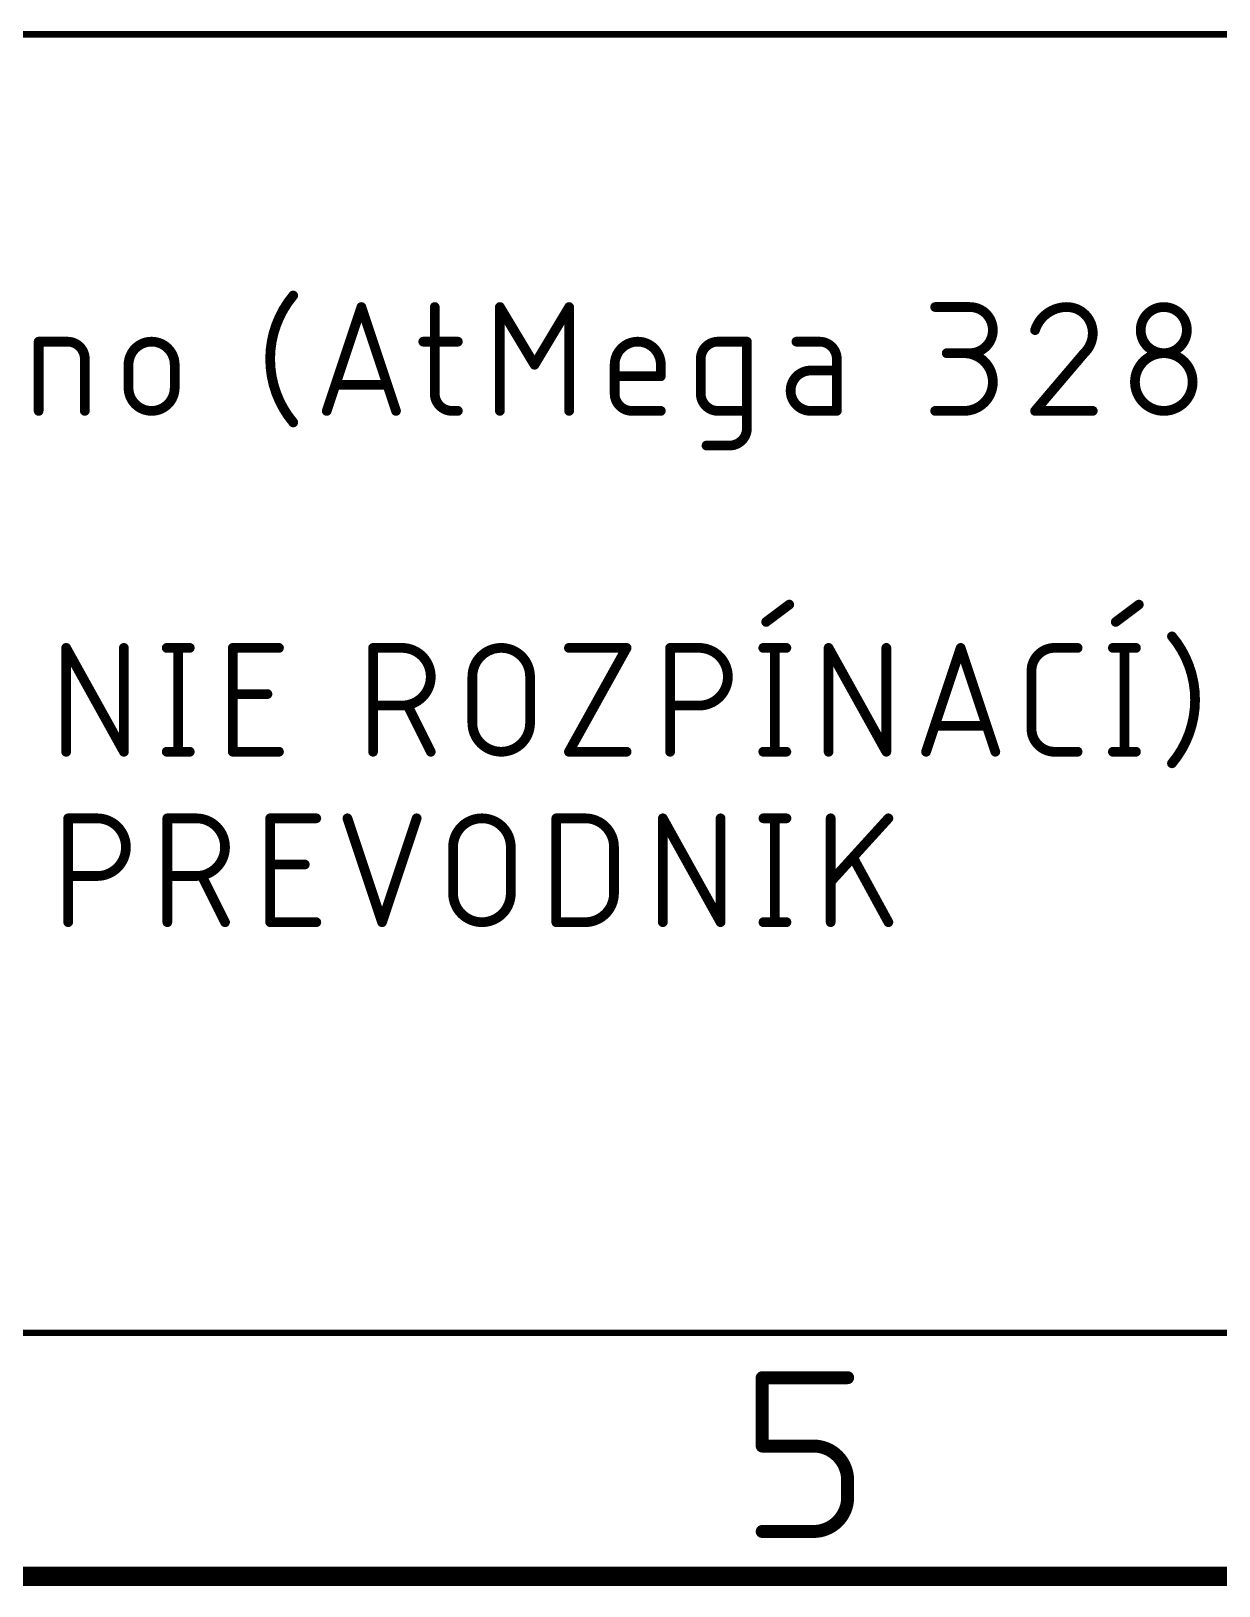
# Model space of a CAD drawing. Extents: x -56 to 205, y -3 to 177.
# Drawn here: x 125.37 to 143.96, y -2.69 to 21.64 of the extents above; entities that cross this region are included whole.
import ezdxf

# ---------------------------------------------------------------- set-up
doc = ezdxf.new("R2010")
doc.units = 0
doc.layers.add('94', color=14, linetype='CONTINUOUS')

msp = doc.modelspace()

# ---------------------------------------------------------------- linework, layer by layer
at = {"layer": '94'}
for points, const_width in [([(105.41, 21.59), (159.385, 21.59)], 0.1016), ([(129.9946, 15.6972), (130.5365, 17.3228)], 0.1524), ([(130.5365, 17.3228), (131.0783, 15.6972)], 0.1524), ([(131.685, 17.3228), (131.685, 15.9681)], 0.1524), ([(132.704, 15.6972), (132.704, 17.3228)], 0.1524), ([(132.704, 17.3228), (133.2459, 16.4197)], 0.1524), ([(133.2459, 16.4197), (133.7878, 17.3228)], 0.1524), ([(133.7878, 17.3228), (133.7878, 15.6972)], 0.1524), ([(139.5158, 17.3228), (140.0576, 17.3228)], 0.1524), ([(125.4859, 15.6972), (125.4859, 16.7809)], 0.1524), ([(125.4859, 16.7809), (125.9374, 16.7809)], 0.1524), ([(131.5044, 16.7809), (132.0463, 16.7809)], 0.1524), ([(136.1182, 16.7809), (136.5697, 16.7809)], 0.1524), ([(136.5697, 16.7809), (136.5697, 15.4263)], 0.1524), ([(137.7056, 16.7809), (137.3444, 16.7809)], 0.1524), ([(126.2084, 16.51), (126.2084, 15.6972)], 0.1524), ([(135.8472, 15.9681), (135.8472, 16.51)], 0.1524), ([(137.9765, 15.6972), (137.9765, 16.51)], 0.1524), ([(140.0576, 16.6003), (139.6964, 16.6003)], 0.1524), ([(141.8465, 16.6003), (141.0789, 15.6972)], 0.1524), ([(126.8927, 16.0584), (126.8927, 16.4197)], 0.1524), ([(127.6152, 16.4197), (127.6152, 16.0584)], 0.1524), ([(134.4999, 15.9681), (134.4999, 16.4197)], 0.1524), ([(135.2224, 16.2391), (134.4999, 16.2391)], 0.1524), ([(135.2224, 16.4197), (135.2224, 16.2391)], 0.1524), ([(137.9765, 16.3294), (137.5701, 16.3294)], 0.1524), ([(130.9429, 16.1036), (130.1301, 16.1036)], 0.1524), ([(131.956, 15.6972), (132.0463, 15.6972)], 0.1524), ([(135.2224, 15.6972), (134.7708, 15.6972)], 0.1524), ([(136.5697, 15.6972), (136.1182, 15.6972)], 0.1524), ([(137.5701, 15.6972), (137.9765, 15.6972)], 0.1524), ([(139.5158, 15.6972), (139.9673, 15.6972)], 0.1524), ([(141.0789, 15.6972), (141.982, 15.6972)], 0.1524), ([(136.2988, 15.1553), (135.9376, 15.1553)], 0.1524), ([(136.871, 12.3952), (137.2322, 12.6661)], 0.1524), ([(142.3419, 12.3952), (142.7032, 12.6661)], 0.1524), ([(125.9166, 10.3632), (125.9166, 11.9888)], 0.1524), ([(125.9166, 11.9888), (126.8197, 10.3632)], 0.1524), ([(126.8197, 10.3632), (126.8197, 11.9888)], 0.1524), ([(127.4901, 11.9888), (127.8514, 11.9888)], 0.1524), ([(127.6707, 11.9888), (127.6707, 10.3632)], 0.1524), ([(128.5248, 10.3632), (128.5248, 11.9888)], 0.1524), ([(128.5248, 11.9888), (129.2473, 11.9888)], 0.1524), ([(130.7193, 10.3632), (130.7193, 11.9888)], 0.1524), ([(130.7193, 11.9888), (131.1709, 11.9888)], 0.1524), ([(133.7843, 11.9888), (134.6874, 11.9888)], 0.1524), ([(134.6874, 11.9888), (133.7843, 10.3632)], 0.1524), ([(135.3685, 10.3632), (135.3685, 11.9888)], 0.1524), ([(135.3685, 11.9888), (135.8201, 11.9888)], 0.1524), ([(136.8258, 11.9888), (137.1871, 11.9888)], 0.1524), ([(137.0064, 11.9888), (137.0064, 10.3632)], 0.1524), ([(137.8484, 10.3632), (137.8484, 11.9888)], 0.1524), ([(137.8484, 11.9888), (138.7515, 10.3632)], 0.1524), ([(138.7515, 10.3632), (138.7515, 11.9888)], 0.1524), ([(139.3733, 10.3632), (139.9152, 11.9888)], 0.1524), ([(139.9152, 11.9888), (140.4571, 10.3632)], 0.1524), ([(141.3841, 11.9888), (141.7453, 11.9888)], 0.1524), ([(142.2968, 11.9888), (142.658, 11.9888)], 0.1524), ([(142.4774, 11.9888), (142.4774, 10.3632)], 0.1524), ([(141.0228, 10.7244), (141.0228, 11.6276)], 0.1524), ([(132.2733, 10.8148), (132.2733, 11.5372)], 0.1524), ([(133.1764, 11.5372), (133.1764, 10.8148)], 0.1524), ([(128.5248, 11.2663), (129.0666, 11.2663)], 0.1524), ([(131.1709, 11.0857), (130.7193, 11.0857)], 0.1524), ([(131.6224, 10.3632), (131.2612, 11.0857)], 0.1524), ([(135.8201, 11.0857), (135.3685, 11.0857)], 0.1524), ([(140.3216, 10.7696), (139.5088, 10.7696)], 0.1524), ([(127.4901, 10.3632), (127.8514, 10.3632)], 0.1524), ([(129.2473, 10.3632), (128.5248, 10.3632)], 0.1524), ([(133.7843, 10.3632), (134.6874, 10.3632)], 0.1524), ([(136.8258, 10.3632), (137.1871, 10.3632)], 0.1524), ([(141.7453, 10.3632), (141.3841, 10.3632)], 0.1524), ([(142.2968, 10.3632), (142.658, 10.3632)], 0.1524), ([(125.9486, 7.6962), (125.9486, 9.3218)], 0.1524), ([(125.9486, 9.3218), (126.4002, 9.3218)], 0.1524), ([(127.4998, 7.6962), (127.4998, 9.3218)], 0.1524), ([(127.4998, 9.3218), (127.9513, 9.3218)], 0.1524), ([(129.1088, 7.6962), (129.1088, 9.3218)], 0.1524), ([(129.1088, 9.3218), (129.8313, 9.3218)], 0.1524), ([(130.3181, 9.3218), (130.86, 7.6962)], 0.1524), ([(130.86, 7.6962), (131.4019, 9.3218)], 0.1524), ([(133.5868, 7.6962), (133.5868, 9.3218)], 0.1524), ([(133.5868, 9.3218), (134.0384, 9.3218)], 0.1524), ([(135.2541, 7.6962), (135.2541, 9.3218)], 0.1524), ([(135.2541, 9.3218), (136.1573, 7.6962)], 0.1524), ([(136.1573, 7.6962), (136.1573, 9.3218)], 0.1524), ([(136.8277, 9.3218), (137.1889, 9.3218)], 0.1524), ([(137.0083, 9.3218), (137.0083, 7.6962)], 0.1524), ([(137.8804, 7.6962), (137.8804, 9.3218)], 0.1524), ([(138.7836, 9.3218), (137.8804, 8.3284)], 0.1524), ([(131.9716, 8.1478), (131.9716, 8.8702)], 0.1524), ([(132.8747, 8.8702), (132.8747, 8.1478)], 0.1524), ([(134.4899, 8.8702), (134.4899, 8.1478)], 0.1524), ([(138.7836, 7.6962), (138.2417, 8.6896)], 0.1524), ([(129.1088, 8.5993), (129.6507, 8.5993)], 0.1524), ([(126.4002, 8.4187), (125.9486, 8.4187)], 0.1524), ([(127.9513, 8.4187), (127.4998, 8.4187)], 0.1524), ([(128.4029, 7.6962), (128.0416, 8.4187)], 0.1524), ([(129.8313, 7.6962), (129.1088, 7.6962)], 0.1524), ([(134.0384, 7.6962), (133.5868, 7.6962)], 0.1524), ([(136.8277, 7.6962), (137.1889, 7.6962)], 0.1524), ([(-52.07, 1.27), (200.66, 1.27)], 0.1), ([(136.8089, -0.5013), (136.8089, 0.5684)], 0.2032), ([(136.8089, 0.5684), (138.1461, 0.5684)], 0.2032), ([(137.6112, -0.5013), (136.8089, -0.5013)], 0.2032), ([(138.1461, -1.3036), (138.1461, -1.0361)], 0.2032), ([(136.8089, -1.8384), (137.6112, -1.8384)], 0.2032), ([(-55.88, -2.54), (204.47, -2.54)], 0.3)]:
    msp.add_lwpolyline(points, dxfattribs=dict(at, const_width=const_width))
for points, const_width in [([(129.4703, 17.5034, 0.1762), (129.109, 16.51)], 0.1524), ([(129.4995, 17.4789, 1), (129.4411, 17.5279)], 0.0762), ([(130.5726, 17.3348, 1), (130.5003, 17.3108)], 0.0762), ([(130.5726, 17.3108, 1), (130.5003, 17.3348)], 0.0762), ([(131.7231, 17.3228, 1), (131.6469, 17.3228)], 0.0762), ([(132.7421, 17.3228, 1), (132.6659, 17.3228)], 0.0762), ([(132.7367, 17.3424, 1), (132.6713, 17.3032)], 0.0762), ([(133.8259, 17.3228, 1), (133.7497, 17.3228)], 0.0762), ([(133.8204, 17.3032, 1), (133.7551, 17.3424)], 0.0762), ([(139.5158, 17.3609, 1), (139.5158, 17.2847)], 0.0762), ([(140.0576, 16.6003, 1), (140.0576, 17.3228)], 0.1524), ([(140.0576, 17.3609, 1), (140.0576, 17.2847)], 0.0762), ([(140.0576, 17.2847, 1), (140.0576, 17.3609)], 0.0762), ([(141.5756, 17.3228, 0.3252), (141.0789, 16.9616)], 0.1524), ([(141.982, 16.9164, 0.4142), (141.5756, 17.3228)], 0.1524), ([(141.5756, 17.3609, 1), (141.5756, 17.2847)], 0.0762), ([(141.5756, 17.2847, 1), (141.5756, 17.3609)], 0.0762), ([(143.4548, 16.9616, 1), (142.7323, 16.9616)], 0.1524), ([(142.7323, 16.9616, 1), (143.4548, 16.9616)], 0.1524), ([(142.7704, 16.9616, 1), (142.6942, 16.9616)], 0.0762), ([(143.4929, 16.9616, 1), (143.4167, 16.9616)], 0.0762), ([(125.524, 16.7809, 1), (125.4478, 16.7809)], 0.0762), ([(125.4859, 16.819, 1), (125.4859, 16.7428)], 0.0762), ([(126.2084, 16.51, 0.4142), (125.9374, 16.7809)], 0.1524), ([(125.9374, 16.819, 1), (125.9374, 16.7428)], 0.0762), ([(125.9374, 16.7428, 1), (125.9374, 16.819)], 0.0762), ([(127.6152, 16.4197, 1), (126.8927, 16.4197)], 0.1524), ([(131.5044, 16.819, 1), (131.5044, 16.7428)], 0.0762), ([(132.0463, 16.7428, 1), (132.0463, 16.819)], 0.0762), ([(135.2224, 16.4197, 1), (134.4999, 16.4197)], 0.1524), ([(136.1182, 16.7809, 0.4142), (135.8472, 16.51)], 0.1524), ([(136.1182, 16.819, 1), (136.1182, 16.7428)], 0.0762), ([(136.1182, 16.7428, 1), (136.1182, 16.819)], 0.0762), ([(136.6078, 16.7809, 1), (136.5316, 16.7809)], 0.0762), ([(136.5697, 16.7428, 1), (136.5697, 16.819)], 0.0762), ([(137.3444, 16.819, 1), (137.3444, 16.7428)], 0.0762), ([(137.9765, 16.51, 0.4142), (137.7056, 16.7809)], 0.1524), ([(137.7056, 16.819, 1), (137.7056, 16.7428)], 0.0762), ([(137.7056, 16.7428, 1), (137.7056, 16.819)], 0.0762), ([(141.0426, 16.9733, 1), (141.1151, 16.9498)], 0.0762), ([(141.8465, 16.6003, 0.2053), (141.982, 16.9164)], 0.1524), ([(142.0201, 16.9164, 1), (141.9439, 16.9164)], 0.0762), ([(141.9439, 16.9164, 1), (142.0201, 16.9164)], 0.0762), ([(142.6942, 16.9616, 1), (142.7704, 16.9616)], 0.0762), ([(143.4167, 16.9616, 1), (143.4929, 16.9616)], 0.0762), ([(126.2465, 16.51, 1), (126.1703, 16.51)], 0.0762), ([(126.1703, 16.51, 1), (126.2465, 16.51)], 0.0762), ([(129.109, 16.51, 0.1762), (129.4703, 15.5166)], 0.1524), ([(129.1471, 16.51, 1), (129.0709, 16.51)], 0.0762), ([(129.0709, 16.51, 1), (129.1471, 16.51)], 0.0762), ([(135.8853, 16.51, 1), (135.8091, 16.51)], 0.0762), ([(135.8091, 16.51, 1), (135.8853, 16.51)], 0.0762), ([(138.0146, 16.51, 1), (137.9384, 16.51)], 0.0762), ([(137.9384, 16.51, 1), (138.0146, 16.51)], 0.0762), ([(139.6964, 16.6384, 1), (139.6964, 16.5622)], 0.0762), ([(139.9673, 15.6972, 1), (139.9673, 16.6003)], 0.1524), ([(139.9673, 16.6384, 1), (139.9673, 16.5622)], 0.0762), ([(140.0576, 16.6384, 1), (140.0576, 16.5622)], 0.0762), ([(140.0576, 16.5622, 1), (140.0576, 16.6384)], 0.0762), ([(141.8202, 16.6279, 1), (141.8728, 16.5727)], 0.0762), ([(141.8755, 16.5756, 1), (141.8175, 16.625)], 0.0762), ([(143.5451, 16.1488, 1), (142.642, 16.1488)], 0.1524), ([(126.9308, 16.4197, 1), (126.8546, 16.4197)], 0.0762), ([(126.8546, 16.4197, 1), (126.9308, 16.4197)], 0.0762), ([(127.6533, 16.4197, 1), (127.5771, 16.4197)], 0.0762), ([(127.5771, 16.4197, 1), (127.6533, 16.4197)], 0.0762), ([(133.2132, 16.4393, 1), (133.2786, 16.4001)], 0.0762), ([(133.2132, 16.4001, 1), (133.2786, 16.4393)], 0.0762), ([(134.538, 16.4197, 1), (134.4618, 16.4197)], 0.0762), ([(134.4618, 16.4197, 1), (134.538, 16.4197)], 0.0762), ([(134.4999, 16.2772, 1), (134.4999, 16.201)], 0.0762), ([(135.2605, 16.4197, 1), (135.1843, 16.4197)], 0.0762), ([(135.1843, 16.4197, 1), (135.2605, 16.4197)], 0.0762), ([(135.2224, 16.201, 1), (135.2224, 16.2772)], 0.0762), ([(137.5701, 16.3294, 1), (137.5701, 15.6972)], 0.1524), ([(137.5701, 16.3675, 1), (137.5701, 16.2913)], 0.0762), ([(137.5701, 16.2913, 1), (137.5701, 16.3675)], 0.0762), ([(137.9765, 16.2913, 1), (137.9765, 16.3675)], 0.0762), ([(126.8927, 16.0584, 1), (127.6152, 16.0584)], 0.1524), ([(126.9308, 16.0584, 1), (126.8546, 16.0584)], 0.0762), ([(126.8546, 16.0584, 1), (126.9308, 16.0584)], 0.0762), ([(127.6533, 16.0584, 1), (127.5771, 16.0584)], 0.0762), ([(127.5771, 16.0584, 1), (127.6533, 16.0584)], 0.0762), ([(130.1301, 16.1417, 1), (130.1301, 16.0655)], 0.0762), ([(130.9429, 16.0655, 1), (130.9429, 16.1417)], 0.0762), ([(135.1843, 16.2391, 1), (135.2605, 16.2391)], 0.0762), ([(142.642, 16.1488, 1), (143.5451, 16.1488)], 0.1524), ([(142.6801, 16.1488, 1), (142.6039, 16.1488)], 0.0762), ([(142.6039, 16.1488, 1), (142.6801, 16.1488)], 0.0762), ([(143.5832, 16.1488, 1), (143.507, 16.1488)], 0.0762), ([(143.507, 16.1488, 1), (143.5832, 16.1488)], 0.0762), ([(131.685, 15.9681, 0.4142), (131.956, 15.6972)], 0.1524), ([(131.7231, 15.9681, 1), (131.6469, 15.9681)], 0.0762), ([(131.6469, 15.9681, 1), (131.7231, 15.9681)], 0.0762), ([(134.4999, 15.9681, 0.4142), (134.7708, 15.6972)], 0.1524), ([(134.538, 15.9681, 1), (134.4618, 15.9681)], 0.0762), ([(134.4618, 15.9681, 1), (134.538, 15.9681)], 0.0762), ([(135.8472, 15.9681, 0.4142), (136.1182, 15.6972)], 0.1524), ([(135.8853, 15.9681, 1), (135.8091, 15.9681)], 0.0762), ([(135.8091, 15.9681, 1), (135.8853, 15.9681)], 0.0762), ([(125.4478, 15.6972, 1), (125.524, 15.6972)], 0.0762), ([(126.1703, 15.6972, 1), (126.2465, 15.6972)], 0.0762), ([(129.4411, 15.4921, 1), (129.4995, 15.5411)], 0.0762), ([(129.9585, 15.7092, 1), (130.0308, 15.6852)], 0.0762), ([(131.0422, 15.6852, 1), (131.1145, 15.7092)], 0.0762), ([(131.956, 15.7353, 1), (131.956, 15.6591)], 0.0762), ([(131.956, 15.6591, 1), (131.956, 15.7353)], 0.0762), ([(132.0463, 15.6591, 1), (132.0463, 15.7353)], 0.0762), ([(132.6659, 15.6972, 1), (132.7421, 15.6972)], 0.0762), ([(133.7497, 15.6972, 1), (133.8259, 15.6972)], 0.0762), ([(134.7708, 15.7353, 1), (134.7708, 15.6591)], 0.0762), ([(134.7708, 15.6591, 1), (134.7708, 15.7353)], 0.0762), ([(135.2224, 15.6591, 1), (135.2224, 15.7353)], 0.0762), ([(136.1182, 15.7353, 1), (136.1182, 15.6591)], 0.0762), ([(136.1182, 15.6591, 1), (136.1182, 15.7353)], 0.0762), ([(136.5697, 15.6591, 1), (136.5697, 15.7353)], 0.0762), ([(137.5701, 15.7353, 1), (137.5701, 15.6591)], 0.0762), ([(137.5701, 15.6591, 1), (137.5701, 15.7353)], 0.0762), ([(137.9384, 15.6972, 1), (138.0146, 15.6972)], 0.0762), ([(137.9765, 15.6591, 1), (137.9765, 15.7353)], 0.0762), ([(139.5158, 15.7353, 1), (139.5158, 15.6591)], 0.0762), ([(139.9673, 15.7353, 1), (139.9673, 15.6591)], 0.0762), ([(139.9673, 15.6591, 1), (139.9673, 15.7353)], 0.0762), ([(141.0498, 15.7219, 1), (141.1079, 15.6725)], 0.0762), ([(141.0789, 15.7353, 1), (141.0789, 15.6591)], 0.0762), ([(141.982, 15.6591, 1), (141.982, 15.7353)], 0.0762), ([(136.2988, 15.1553, 0.4142), (136.5697, 15.4263)], 0.1524), ([(136.6078, 15.4263, 1), (136.5316, 15.4263)], 0.0762), ([(136.5316, 15.4263, 1), (136.6078, 15.4263)], 0.0762), ([(135.9376, 15.1934, 1), (135.9376, 15.1172)], 0.0762), ([(136.2988, 15.1934, 1), (136.2988, 15.1172)], 0.0762), ([(136.2988, 15.1172, 1), (136.2988, 15.1934)], 0.0762), ([(137.2551, 12.6357, 1), (137.2094, 12.6966)], 0.0762), ([(142.726, 12.6357, 1), (142.6803, 12.6966)], 0.0762), ([(136.8481, 12.4257, 1), (136.8938, 12.3647)], 0.0762), ([(142.319, 12.4257, 1), (142.3648, 12.3647)], 0.0762), ([(143.5831, 11.176, 0.1762), (143.2219, 12.1694)], 0.1524), ([(143.2511, 12.1939, 1), (143.1927, 12.1449)], 0.0762), ([(125.9547, 11.9888, 1), (125.8785, 11.9888)], 0.0762), ([(125.9499, 12.0073, 1), (125.8833, 11.9703)], 0.0762), ([(126.8578, 11.9888, 1), (126.7816, 11.9888)], 0.0762), ([(127.4901, 12.0269, 1), (127.4901, 11.9507)], 0.0762), ([(127.7088, 11.9888, 1), (127.6326, 11.9888)], 0.0762), ([(127.8514, 11.9507, 1), (127.8514, 12.0269)], 0.0762), ([(128.5629, 11.9888, 1), (128.4867, 11.9888)], 0.0762), ([(128.5248, 12.0269, 1), (128.5248, 11.9507)], 0.0762), ([(129.2473, 11.9507, 1), (129.2473, 12.0269)], 0.0762), ([(130.7574, 11.9888, 1), (130.6812, 11.9888)], 0.0762), ([(130.7193, 12.0269, 1), (130.7193, 11.9507)], 0.0762), ([(131.1709, 11.0857, 1), (131.1709, 11.9888)], 0.1524), ([(131.1709, 12.0269, 1), (131.1709, 11.9507)], 0.0762), ([(131.1709, 11.9507, 1), (131.1709, 12.0269)], 0.0762), ([(133.1764, 11.5372, 1), (132.2733, 11.5372)], 0.1524), ([(133.7843, 12.0269, 1), (133.7843, 11.9507)], 0.0762), ([(134.7207, 11.9703, 1), (134.6541, 12.0073)], 0.0762), ([(134.6874, 11.9507, 1), (134.6874, 12.0269)], 0.0762), ([(135.4066, 11.9888, 1), (135.3304, 11.9888)], 0.0762), ([(135.3685, 12.0269, 1), (135.3685, 11.9507)], 0.0762), ([(135.8201, 11.0857, 1), (135.8201, 11.9888)], 0.1524), ([(135.8201, 12.0269, 1), (135.8201, 11.9507)], 0.0762), ([(135.8201, 11.9507, 1), (135.8201, 12.0269)], 0.0762), ([(136.8258, 12.0269, 1), (136.8258, 11.9507)], 0.0762), ([(137.0445, 11.9888, 1), (136.9683, 11.9888)], 0.0762), ([(137.1871, 11.9507, 1), (137.1871, 12.0269)], 0.0762), ([(137.8865, 11.9888, 1), (137.8103, 11.9888)], 0.0762), ([(137.8817, 12.0073, 1), (137.8151, 11.9703)], 0.0762), ([(138.7896, 11.9888, 1), (138.7134, 11.9888)], 0.0762), ([(139.9514, 12.0008, 1), (139.8791, 11.9768)], 0.0762), ([(139.9514, 11.9768, 1), (139.8791, 12.0008)], 0.0762), ([(141.3841, 11.9888, 0.4142), (141.0228, 11.6276)], 0.1524), ([(141.3841, 12.0269, 1), (141.3841, 11.9507)], 0.0762), ([(141.3841, 11.9507, 1), (141.3841, 12.0269)], 0.0762), ([(141.7453, 11.9507, 1), (141.7453, 12.0269)], 0.0762), ([(142.2968, 12.0269, 1), (142.2968, 11.9507)], 0.0762), ([(142.5155, 11.9888, 1), (142.4393, 11.9888)], 0.0762), ([(142.658, 11.9507, 1), (142.658, 12.0269)], 0.0762), ([(141.0609, 11.6276, 1), (140.9847, 11.6276)], 0.0762), ([(132.3114, 11.5372, 1), (132.2352, 11.5372)], 0.0762), ([(132.2352, 11.5372, 1), (132.3114, 11.5372)], 0.0762), ([(133.2145, 11.5372, 1), (133.1383, 11.5372)], 0.0762), ([(133.1383, 11.5372, 1), (133.2145, 11.5372)], 0.0762), ([(140.9847, 11.6276, 1), (141.0609, 11.6276)], 0.0762), ([(128.5248, 11.3044, 1), (128.5248, 11.2282)], 0.0762), ([(129.0666, 11.2282, 1), (129.0666, 11.3044)], 0.0762), ([(143.2219, 10.1826, 0.1762), (143.5831, 11.176)], 0.1524), ([(143.6212, 11.176, 1), (143.545, 11.176)], 0.0762), ([(143.545, 11.176, 1), (143.6212, 11.176)], 0.0762), ([(130.7193, 11.1238, 1), (130.7193, 11.0476)], 0.0762), ([(131.1709, 11.1238, 1), (131.1709, 11.0476)], 0.0762), ([(131.1709, 11.0476, 1), (131.1709, 11.1238)], 0.0762), ([(131.2953, 11.1027, 1), (131.2271, 11.0686)], 0.0762), ([(135.3685, 11.1238, 1), (135.3685, 11.0476)], 0.0762), ([(135.8201, 11.1238, 1), (135.8201, 11.0476)], 0.0762), ([(135.8201, 11.0476, 1), (135.8201, 11.1238)], 0.0762), ([(132.2733, 10.8148, 1), (133.1764, 10.8148)], 0.1524), ([(132.3114, 10.8148, 1), (132.2352, 10.8148)], 0.0762), ([(132.2352, 10.8148, 1), (132.3114, 10.8148)], 0.0762), ([(133.2145, 10.8148, 1), (133.1383, 10.8148)], 0.0762), ([(133.1383, 10.8148, 1), (133.2145, 10.8148)], 0.0762), ([(139.5088, 10.8077, 1), (139.5088, 10.7315)], 0.0762), ([(140.3216, 10.7315, 1), (140.3216, 10.8077)], 0.0762), ([(141.0228, 10.7244, 0.4142), (141.3841, 10.3632)], 0.1524), ([(141.0609, 10.7244, 1), (140.9847, 10.7244)], 0.0762), ([(140.9847, 10.7244, 1), (141.0609, 10.7244)], 0.0762), ([(125.8785, 10.3632, 1), (125.9547, 10.3632)], 0.0762), ([(126.7816, 10.3632, 1), (126.8578, 10.3632)], 0.0762), ([(126.7864, 10.3447, 1), (126.853, 10.3817)], 0.0762), ([(127.4901, 10.4013, 1), (127.4901, 10.3251)], 0.0762), ([(127.6326, 10.3632, 1), (127.7088, 10.3632)], 0.0762), ([(127.8514, 10.3251, 1), (127.8514, 10.4013)], 0.0762), ([(128.5248, 10.4013, 1), (128.5248, 10.3251)], 0.0762), ([(128.4867, 10.3632, 1), (128.5629, 10.3632)], 0.0762), ([(129.2473, 10.3251, 1), (129.2473, 10.4013)], 0.0762), ([(130.6812, 10.3632, 1), (130.7574, 10.3632)], 0.0762), ([(131.5883, 10.3462, 1), (131.6565, 10.3802)], 0.0762), ([(133.7843, 10.4013, 1), (133.7843, 10.3251)], 0.0762), ([(133.751, 10.3817, 1), (133.8176, 10.3447)], 0.0762), ([(134.6874, 10.3251, 1), (134.6874, 10.4013)], 0.0762), ([(135.3304, 10.3632, 1), (135.4066, 10.3632)], 0.0762), ([(136.8258, 10.4013, 1), (136.8258, 10.3251)], 0.0762), ([(136.9683, 10.3632, 1), (137.0445, 10.3632)], 0.0762), ([(137.1871, 10.3251, 1), (137.1871, 10.4013)], 0.0762), ([(137.8103, 10.3632, 1), (137.8865, 10.3632)], 0.0762), ([(138.7134, 10.3632, 1), (138.7896, 10.3632)], 0.0762), ([(138.7182, 10.3447, 1), (138.7848, 10.3817)], 0.0762), ([(139.3372, 10.3752, 1), (139.4095, 10.3512)], 0.0762), ([(140.4209, 10.3512, 1), (140.4932, 10.3752)], 0.0762), ([(141.3841, 10.4013, 1), (141.3841, 10.3251)], 0.0762), ([(141.3841, 10.3251, 1), (141.3841, 10.4013)], 0.0762), ([(141.7453, 10.3251, 1), (141.7453, 10.4013)], 0.0762), ([(142.2968, 10.4013, 1), (142.2968, 10.3251)], 0.0762), ([(142.4393, 10.3632, 1), (142.5155, 10.3632)], 0.0762), ([(142.658, 10.3251, 1), (142.658, 10.4013)], 0.0762), ([(143.1927, 10.2071, 1), (143.2511, 10.1581)], 0.0762), ([(125.9867, 9.3218, 1), (125.9105, 9.3218)], 0.0762), ([(125.9486, 9.3599, 1), (125.9486, 9.2837)], 0.0762), ([(126.4002, 8.4187, 1), (126.4002, 9.3218)], 0.1524), ([(126.4002, 9.3599, 1), (126.4002, 9.2837)], 0.0762), ([(126.4002, 9.2837, 1), (126.4002, 9.3599)], 0.0762), ([(127.5379, 9.3218, 1), (127.4617, 9.3218)], 0.0762), ([(127.4998, 9.3599, 1), (127.4998, 9.2837)], 0.0762), ([(127.9513, 8.4187, 1), (127.9513, 9.3218)], 0.1524), ([(127.9513, 9.3599, 1), (127.9513, 9.2837)], 0.0762), ([(127.9513, 9.2837, 1), (127.9513, 9.3599)], 0.0762), ([(129.1469, 9.3218, 1), (129.0707, 9.3218)], 0.0762), ([(129.1088, 9.3599, 1), (129.1088, 9.2837)], 0.0762), ([(129.8313, 9.2837, 1), (129.8313, 9.3599)], 0.0762), ([(130.3543, 9.3338, 1), (130.282, 9.3098)], 0.0762), ([(131.438, 9.3098, 1), (131.3657, 9.3338)], 0.0762), ([(132.8747, 8.8702, 1), (131.9716, 8.8702)], 0.1524), ([(133.6249, 9.3218, 1), (133.5487, 9.3218)], 0.0762), ([(133.5868, 9.3599, 1), (133.5868, 9.2837)], 0.0762), ([(134.4899, 8.8702, 0.4142), (134.0384, 9.3218)], 0.1524), ([(134.0384, 9.3599, 1), (134.0384, 9.2837)], 0.0762), ([(134.0384, 9.2837, 1), (134.0384, 9.3599)], 0.0762), ([(135.2922, 9.3218, 1), (135.216, 9.3218)], 0.0762), ([(135.2874, 9.3403, 1), (135.2208, 9.3033)], 0.0762), ([(136.1953, 9.3218, 1), (136.1192, 9.3218)], 0.0762), ([(136.8277, 9.3599, 1), (136.8277, 9.2837)], 0.0762), ([(137.0464, 9.3218, 1), (136.9702, 9.3218)], 0.0762), ([(137.1889, 9.2837, 1), (137.1889, 9.3599)], 0.0762), ([(137.9185, 9.3218, 1), (137.8423, 9.3218)], 0.0762), ([(138.8117, 9.2962, 1), (138.7554, 9.3474)], 0.0762), ([(132.0097, 8.8702, 1), (131.9335, 8.8702)], 0.0762), ([(131.9335, 8.8702, 1), (132.0097, 8.8702)], 0.0762), ([(132.9128, 8.8702, 1), (132.8366, 8.8702)], 0.0762), ([(132.8366, 8.8702, 1), (132.9128, 8.8702)], 0.0762), ([(134.528, 8.8702, 1), (134.4518, 8.8702)], 0.0762), ([(134.4518, 8.8702, 1), (134.528, 8.8702)], 0.0762), ([(138.2751, 8.7079, 1), (138.2082, 8.6714)], 0.0762), ([(129.1088, 8.6374, 1), (129.1088, 8.5612)], 0.0762), ([(129.6507, 8.5612, 1), (129.6507, 8.6374)], 0.0762), ([(125.9486, 8.4568, 1), (125.9486, 8.3806)], 0.0762), ([(126.4002, 8.4568, 1), (126.4002, 8.3806)], 0.0762), ([(126.4002, 8.3806, 1), (126.4002, 8.4568)], 0.0762), ([(127.4998, 8.4568, 1), (127.4998, 8.3806)], 0.0762), ([(127.9513, 8.4568, 1), (127.9513, 8.3806)], 0.0762), ([(127.9513, 8.3806, 1), (127.9513, 8.4568)], 0.0762), ([(128.0757, 8.4357, 1), (128.0076, 8.4016)], 0.0762), ([(137.8522, 8.354, 1), (137.9086, 8.3027)], 0.0762), ([(131.9716, 8.1478, 1), (132.8747, 8.1478)], 0.1524), ([(132.0097, 8.1478, 1), (131.9335, 8.1478)], 0.0762), ([(131.9335, 8.1478, 1), (132.0097, 8.1478)], 0.0762), ([(132.9128, 8.1478, 1), (132.8366, 8.1478)], 0.0762), ([(132.8366, 8.1478, 1), (132.9128, 8.1478)], 0.0762), ([(134.0384, 7.6962, 0.4142), (134.4899, 8.1478)], 0.1524), ([(134.528, 8.1478, 1), (134.4518, 8.1478)], 0.0762), ([(134.4518, 8.1478, 1), (134.528, 8.1478)], 0.0762), ([(125.9105, 7.6962, 1), (125.9867, 7.6962)], 0.0762), ([(127.4617, 7.6962, 1), (127.5379, 7.6962)], 0.0762), ([(128.3688, 7.6792, 1), (128.437, 7.7132)], 0.0762), ([(129.1088, 7.7343, 1), (129.1088, 7.6581)], 0.0762), ([(129.0707, 7.6962, 1), (129.1469, 7.6962)], 0.0762), ([(129.8313, 7.6581, 1), (129.8313, 7.7343)], 0.0762), ([(130.8239, 7.7082, 1), (130.8962, 7.6842)], 0.0762), ([(130.8239, 7.6842, 1), (130.8962, 7.7082)], 0.0762), ([(133.5868, 7.7343, 1), (133.5868, 7.6581)], 0.0762), ([(133.5487, 7.6962, 1), (133.6249, 7.6962)], 0.0762), ([(134.0384, 7.7343, 1), (134.0384, 7.6581)], 0.0762), ([(134.0384, 7.6581, 1), (134.0384, 7.7343)], 0.0762), ([(135.216, 7.6962, 1), (135.2922, 7.6962)], 0.0762), ([(136.1192, 7.6962, 1), (136.1953, 7.6962)], 0.0762), ([(136.1239, 7.6777, 1), (136.1906, 7.7147)], 0.0762), ([(136.8277, 7.7343, 1), (136.8277, 7.6581)], 0.0762), ([(136.9702, 7.6962, 1), (137.0464, 7.6962)], 0.0762), ([(137.1889, 7.6581, 1), (137.1889, 7.7343)], 0.0762), ([(137.8423, 7.6962, 1), (137.9185, 7.6962)], 0.0762), ([(138.7501, 7.678, 1), (138.817, 7.7144)], 0.0762), ([(136.8597, 0.5684, 1), (136.7581, 0.5684)], 0.1016), ([(136.8089, 0.6192, 1), (136.8089, 0.5176)], 0.1016), ([(138.1461, 0.5176, 1), (138.1461, 0.6192)], 0.1016), ([(136.8089, -0.4505, 1), (136.8089, -0.5521)], 0.1016), ([(136.7581, -0.5013, 1), (136.8597, -0.5013)], 0.1016), ([(138.1461, -1.0361, 0.4142), (137.6112, -0.5013)], 0.2032), ([(137.6112, -0.4505, 1), (137.6112, -0.5521)], 0.1016), ([(137.6112, -0.5521, 1), (137.6112, -0.4505)], 0.1016), ([(138.1969, -1.0361, 1), (138.0953, -1.0361)], 0.1016), ([(137.6112, -1.8384, 0.4142), (138.1461, -1.3036)], 0.2032), ([(138.0953, -1.0361, 1), (138.1969, -1.0361)], 0.1016), ([(138.1969, -1.3036, 1), (138.0953, -1.3036)], 0.1016), ([(138.0953, -1.3036, 1), (138.1969, -1.3036)], 0.1016), ([(136.8089, -1.7876, 1), (136.8089, -1.8892)], 0.1016), ([(137.6112, -1.7876, 1), (137.6112, -1.8892)], 0.1016), ([(137.6112, -1.8892, 1), (137.6112, -1.7876)], 0.1016)]:
    msp.add_lwpolyline(points, format="xyb", dxfattribs=dict(at, const_width=const_width))

doc.saveas('drawing.dxf')
